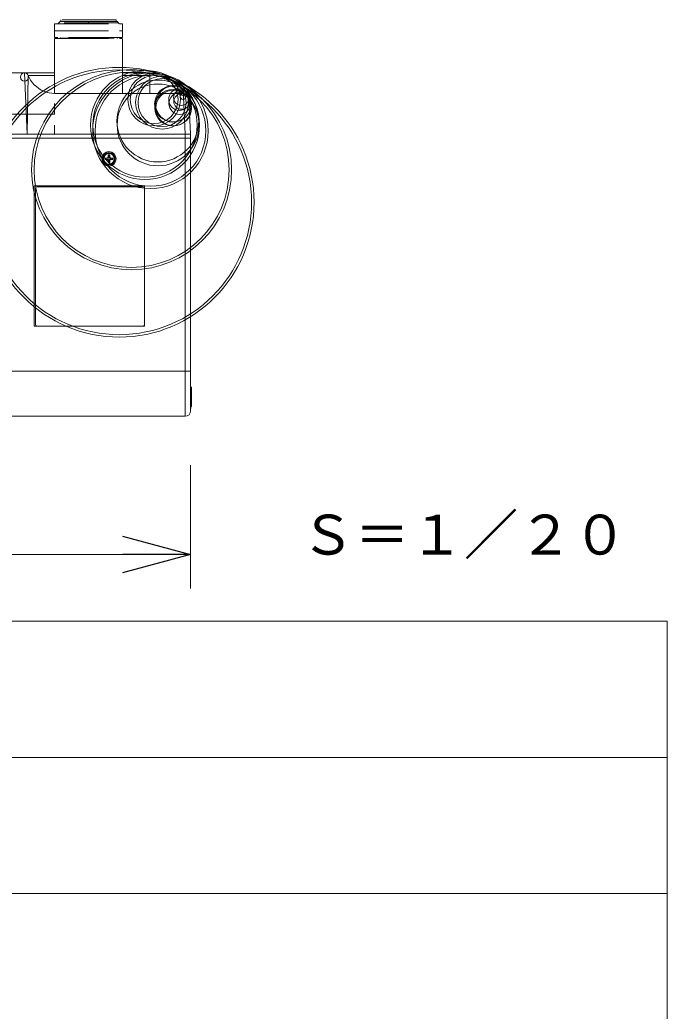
# Model space of a CAD drawing. Units: millimetres, scale not verified. Extents: x -105 to 63, y -56 to 62.
# Drawn here: x 38.74 to 62.51, y -10.81 to 25.57 of the extents above; entities that cross this region are included whole.
import ezdxf
from ezdxf.enums import TextEntityAlignment as Align

# ---------------------------------------------------------------- set-up
doc = ezdxf.new("R2010")
doc.units = ezdxf.units.MM
doc.header["$LTSCALE"] = 0.125
doc.linetypes.add('USER3', pattern=[31.75, 15.875, -3.175, 3.175, -3.175, 3.175, -3.175])
doc.layers.add('0-0_0', color=7, linetype='Continuous')
doc.layers.add('0-3_TOUROKU', color=7, linetype='Continuous')
for name, color, linetype, lineweight in [('0-2_WAKU', 1, 'Continuous', 18), ('0-4_SUNPO', 3, 'Continuous', 18), ('0-5_GAIKEI', 1, 'Continuous', 18)]:
    doc.layers.add(name, color=color, linetype=linetype, lineweight=lineweight)
doc.styles.add('ＭＳ ゴシック', font='')
doc.styles.get('ＭＳ ゴシック').set_extended_font_data('MS Gothic')

# ---------------------------------------------------------------- blocks, each defined once
blk = doc.blocks.new('_Open30')
at = {"layer": '0-0_0'}
blk.add_line((0, 0), (-1, 0), dxfattribs=at)
blk.add_lwpolyline([(-1, 0.26795), (0, 0), (-1, -0.26795)], dxfattribs=at)
blk = doc.blocks.new('D3')
at = {"layer": '0-4_SUNPO'}
for p, q in [((69.4988, 323.5078), (69.4988, 318.1966)), ((109.4988, 322.7161), (109.4988, 318.1966)), ((106.9988, 319.4466), (71.9988, 319.4466))]:
    blk.add_line(p, q, dxfattribs=at)
at = {"layer": '0-4_SUNPO', "xscale": 2.5, "yscale": 2.5, "rotation": 180}
blk.add_blockref('_Open30', (69.4988, 319.4466), dxfattribs=at)
at = {"layer": '0-4_SUNPO', "xscale": 2.5, "yscale": 2.5}
blk.add_blockref('_Open30', (109.4988, 319.4466), dxfattribs=at)
at = {"layer": '0-4_SUNPO', "color": 7, "style": 'ＭＳ ゴシック'}
blk.add_text('800', height=1.833, dxfattribs=at).set_placement((87.6238, 320.0716), align=Align.BOTTOM_LEFT)

msp = doc.modelspace()

# ---------------------------------------------------------------- linework, layer by layer
at = {"layer": '0-2_WAKU', "color": 4}
for p in [(-62.4907, 3.5083), (62.5093, -56.4917)]:
    msp.add_line(p, (62.5093, 3.5083), dxfattribs=at)
at = {"layer": '0-2_WAKU'}
for p, q in [((-62.4907, -1.4917), (62.5093, -1.4917)), ((62.5093, -6.4917), (-62.4907, -6.4917))]:
    msp.add_line(p, q, dxfattribs=at)
at = {"layer": '0-5_GAIKEI', "color": 7, "linetype": 'USER3'}
for p, q in [((40.2143, 25.5052), (40.1362, 25.4269)), ((42.2769, 25.5719), (40.2478, 25.5719)), ((41.2624, 25.4271), (41.2624, 25.5051)), ((42.2766, 25.5052), (42.2769, 25.5719)), ((42.3882, 25.4269), (42.3102, 25.505)), ((40.0138, 25.4271), (42.5108, 25.4274)), ((40.0138, 25.4271), (40.0138, 24.9255)), ((40.0138, 25.1708), (42.511, 25.1707)), ((42.3546, 25.4606), (40.1696, 25.4606)), ((42.5108, 24.9255), (42.5108, 25.4269)), ((40.0135, 24.8808), (40.0136, 21.3803)), ((42.5108, 24.9255), (40.0138, 24.9255)), ((40.0138, 24.8808), (42.511, 24.8808)), ((40.2143, 24.9252), (40.2142, 24.8808)), ((40.2142, 24.9032), (42.3102, 24.9032)), ((42.3102, 24.8809), (42.3102, 24.9255)), ((42.5108, 22.8744), (42.5107, 24.8811))]:
    msp.add_line(p, q, dxfattribs=at)
at = {"layer": '0-5_GAIKEI', "color": 7}
for p, q in [((31.6638, 23.6213), (40.0135, 23.6212)), ((43.5142, 23.6213), (42.5108, 23.6212)), ((44.9289, 22.921), (45.0082, 21.3803)), ((45.0082, 21.3804), (45.0082, 11.2241)), ((8.7083, 11.024), (44.808, 11.024))]:
    msp.add_line(p, q, dxfattribs=at)
at = {"layer": '0-5_GAIKEI'}
for p, q in [((39.0105, 21.3803), (38.9099, 23.6212)), ((39.0105, 21.3803), (39.0437, 23.532)), ((40.0137, 23.532), (39.0437, 23.532)), ((43.5142, 23.532), (42.5108, 23.5319)), ((43.514, 22.8744), (43.514, 23.6215)), ((44.8075, 21.3803), (44.7294, 23.0191)), ((40.0138, 22.8742), (44.7363, 22.8744)), ((40.0136, 22.1161), (31.5411, 22.1161)), ((8.5082, 21.2243), (45.0082, 21.2243)), ((8.653, 21.3804), (45.0082, 21.3804)), ((41.8641, 20.4437), (41.8641, 20.4998)), ((41.9868, 20.4996), (41.8641, 20.4996)), ((41.9868, 20.4437), (41.8641, 20.4437)), ((41.8752, 20.4997), (41.8752, 20.4437)), ((41.8975, 20.4997), (41.942, 20.511)), ((41.9534, 20.4996), (41.942, 20.511)), ((41.942, 20.511), (41.9645, 20.511)), ((41.9757, 20.5219), (41.9757, 20.6224)), ((41.9757, 20.6224), (42.0429, 20.6224)), ((41.9868, 20.6112), (41.9757, 20.6222)), ((41.9757, 20.3325), (41.9757, 20.4437)), ((41.9868, 20.4216), (41.9757, 20.4105)), ((41.9868, 20.4996), (41.9868, 20.6112)), ((41.9868, 20.6112), (42.0314, 20.6112)), ((41.9868, 20.4437), (41.9868, 20.3435)), ((42.0314, 20.6112), (42.0423, 20.6223)), ((42.0314, 20.6112), (42.0314, 20.4996)), ((42.0314, 20.3435), (42.0314, 20.4439)), ((42.0427, 20.4214), (42.0314, 20.4329)), ((42.0427, 20.455), (42.0427, 20.3325)), ((42.0982, 20.455), (42.0427, 20.455)), ((42.0646, 20.444), (42.0427, 20.4214)), ((42.0429, 20.6224), (42.0429, 20.5219)), ((42.0429, 20.5219), (42.0537, 20.5219)), ((42.0537, 20.455), (42.0646, 20.444)), ((42.0761, 20.5108), (42.1207, 20.4996)), ((41.9868, 20.3435), (41.9757, 20.3325)), ((42.0427, 20.3325), (41.9757, 20.3325)), ((42.0314, 20.3435), (41.9868, 20.3435)), ((42.0314, 20.3435), (42.0427, 20.3325)), ((43.3136, 19.4853), (39.2667, 19.4851)), ((39.2667, 19.4851), (39.2667, 14.3348)), ((39.3115, 19.3849), (39.3116, 14.3904)), ((43.2578, 19.4407), (39.3671, 19.4407)), ((43.3136, 14.3347), (43.3136, 19.4853)), ((39.2667, 14.3348), (43.3136, 14.3347)), ((45.0082, 12.094), (45.0306, 12.094)), ((45.0082, 11.9714), (45.0306, 11.9714)), ((45.0082, 11.8934), (45.0414, 11.8934)), ((45.0306, 11.9714), (45.0414, 11.9606)), ((45.0415, 11.8934), (45.0416, 11.4475)), ((45.0082, 11.4472), (45.0414, 11.4472)), ((45.0082, 11.3696), (45.0192, 11.3695)), ((45.0082, 11.2244), (45.0192, 11.3695)), ((45.0192, 11.3695), (45.0192, 11.4474)), ((45.0414, 11.3918), (45.0192, 11.3696)), ((45.0415, 11.4474), (45.0415, 11.392))]:
    msp.add_line(p, q, dxfattribs=at)
at = {"layer": '0-5_GAIKEI', "color": 7, "linetype": 'USER3'}
for points in [[(40.2143, 25.5052), (41.2624, 25.5051), (42.31, 25.5052)], [(40.2478, 25.5719), (40.2478, 25.5704), (40.2478, 25.5173), (40.2477, 25.5109), (40.2477, 25.5066), (40.2477, 25.5051)]]:
    msp.add_lwpolyline(points, dxfattribs=at)
at = {"layer": '0-5_GAIKEI'}
for points in [[(39.0437, 23.532), (39.0883, 23.4317), (39.133, 23.3536), (39.1997, 23.2644), (39.2667, 23.1864), (39.3448, 23.1195), (39.434, 23.0526), (39.5231, 22.9968), (39.6236, 22.9523), (39.7127, 22.9188), (39.8131, 22.8965), (40.0138, 22.8742)], [(44.8072, 11.0237), (44.8074, 12.6739), (44.8075, 21.2243), (44.8075, 21.3803)], [(41.9645, 20.511), (41.9645, 20.5219), (41.9757, 20.5219)], [(41.9755, 20.4329), (41.9645, 20.4329), (41.9645, 20.4437)], [(42.0314, 20.4996), (42.1541, 20.4996), (42.1541, 20.4439), (42.0314, 20.4439)], [(42.0537, 20.5219), (42.0537, 20.5108), (42.0761, 20.5108), (42.0646, 20.4997)], [(42.1428, 20.4997), (42.1428, 20.4437), (42.0982, 20.455)], [(39.3671, 19.4407), (39.3225, 19.4295), (39.3115, 19.3849)], [(43.3136, 19.385), (43.3023, 19.4297), (43.2578, 19.4407)], [(39.3116, 14.3904), (39.3225, 14.3572), (39.3671, 14.3348)], [(43.2578, 14.3349), (43.3024, 14.3569), (43.3136, 14.3907)], [(45.0082, 12.6738), (44.8074, 12.6739), (8.508, 12.6739)], [(45.0192, 12.0941), (45.0192, 11.8935), (45.0192, 11.4475)], [(45.0306, 12.094), (45.0414, 12.0832), (45.0414, 11.3918)]]:
    msp.add_lwpolyline(points, dxfattribs=at)
at = {"layer": '0-5_GAIKEI', "color": 7}
for centre, radius in [((42.3885, 18.8777), 4.9486), ((42.8405, 20.0714), 3.6722), ((43.3316, 21.7123), 2.0031), ((43.5333, 21.4998), 2.1218), ((43.6688, 22.6459), 0.9677), ((43.958, 22.5329), 0.9707)]:
    msp.add_circle(centre, radius, dxfattribs=at)
at = {"layer": '0-5_GAIKEI'}
for centre, radius in [((42.3885, 18.8777), 4.8591), ((42.8405, 20.0714), 3.5827), ((38.9063, 23.4709), 0.1503), ((38.9063, 23.4709), 0.1503), ((38.9063, 23.4709), 0.1503), ((38.9063, 23.4709), 0.1503), ((43.3316, 21.7123), 1.9136), ((43.5333, 21.4998), 2.0323), ((43.8037, 21.8601), 1.5014), ((43.6688, 22.6459), 0.8782), ((43.958, 22.5329), 0.8812), ((43.8106, 21.7154), 1.5014), ((44.3568, 22.4894), 0.6699), ((44.3637, 22.3447), 0.6699), ((44.3788, 22.4795), 0.6562), ((44.3857, 22.3348), 0.6562), ((44.5989, 22.6444), 0.3968), ((44.6684, 22.7166), 0.2843), ((44.7259, 22.9042), 0.1077), ((44.6058, 22.4997), 0.3968), ((44.6753, 22.5719), 0.2843), ((44.7328, 22.7595), 0.1077), ((42.0092, 20.4717), 0.2633), ((42.0092, 20.4717), 0.2265), ((42.0092, 20.4717), 0.2212), ((42.0092, 20.4717), 0.2107), ((42.0092, 20.4717), 0.1949)]:
    msp.add_circle(centre, radius, dxfattribs=at)
at = {"layer": '0-5_GAIKEI', "color": 7}
msp.add_arc((44.808, 11.2241), 0.2001, 270, 0, dxfattribs=at)

# ---------------------------------------------------------------- block references
at = {"layer": '0-4_SUNPO'}
msp.add_blockref('D3', (-64.4907, -313.4917), dxfattribs=at)

# ---------------------------------------------------------------- texts
at = {"layer": '0-3_TOUROKU', "style": 'ＭＳ ゴシック'}
msp.add_text('Ｓ＝１／２０', height=1.466, dxfattribs=at).set_placement((49.0427, 5.5083), align=Align.BOTTOM_LEFT)

doc.saveas('drawing.dxf')
